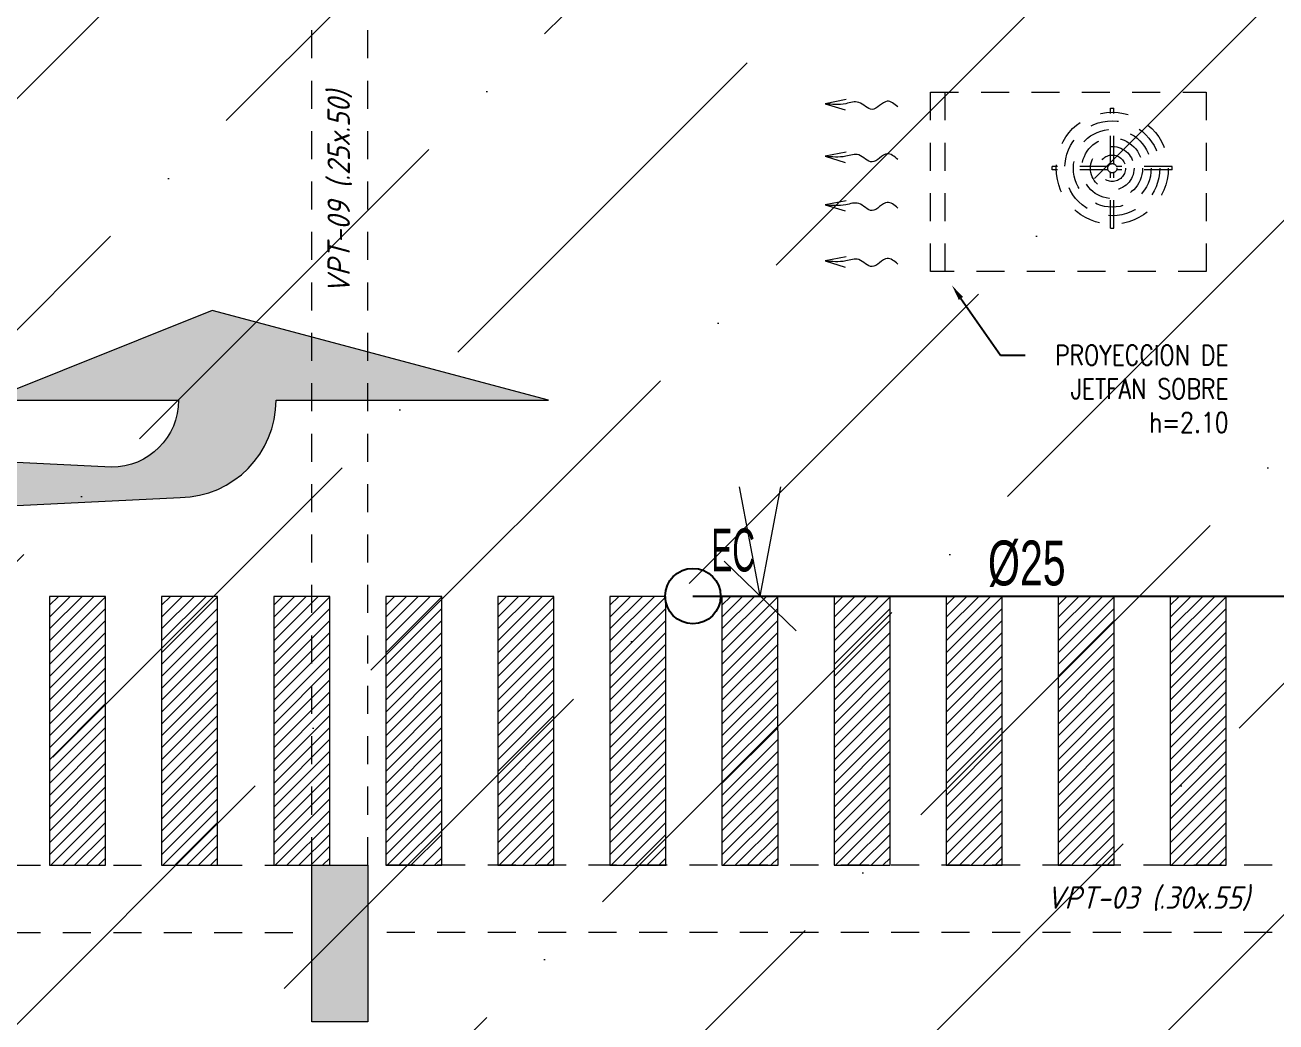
# Model space of a CAD drawing. Header units: millimetres. Extents: x 2085 to 2829, y 1352 to 1631.
# Drawn here: x 2223.53 to 2229.11, y 1447.39 to 1451.84 of the extents above; entities that cross this region are included whole.
import ezdxf
from ezdxf import colors
from ezdxf.entities.mleader import LeaderData, LeaderLine
from ezdxf.enums import TextEntityAlignment as Align
from ezdxf.math import Vec2, Vec3

# ---------------------------------------------------------------- set-up
doc = ezdxf.new("R2010")
doc.units = ezdxf.units.MM
doc.linetypes.add('HIDDEN', pattern=[0.375, 0.25, -0.125])
doc.linetypes.add('HIDDEN2', pattern=[0.1875, 0.125, -0.0625])
doc.layers.get('0').update_dxf_attribs({"color": 251, "lineweight": 9})
for name, color, linetype, lineweight in [('000 SOS 911 - ACCESORIOS ACI', 3, 'Continuous', 20), ('000 SOS 911 ROCIADORES', 5, 'Continuous', 25), ('000 SOS 911 TEXTOS ACI', 7, 'Continuous', 9), ('000 SOS 911 TUBERIA ACI', 3, 'Continuous', 25), ('A-ESTRUCTURA-HATCH', 251, 'Continuous', 13), ('A-ESTRUCTURA-PLACAS', 251, 'Continuous', 13), ('A-ESTRUCTURA-VIGAS', 251, 'HIDDEN2', 13), ('A-MUROS', 251, 'Continuous', 9), ('A-TEXTO-INDICACIONES', 251, 'Continuous', 13), ('A_30_Extractores', 251, 'Continuous', 13), ('CIRCULACION PEATONAL', 251, 'Continuous', 13), ('L-06_EQ-FIN-CONT', 251, 'Continuous', 13), ('L3 Equipos y Ductos', 251, 'Continuous', 13), ('L4 Linea mediana', 251, 'Continuous', 13), ('L5 Linea mediana segmentada', 251, 'HIDDEN2', 13), ('L6 Linea fina', 251, 'Continuous', 13)]:
    doc.layers.add(name, color=color, linetype=linetype, lineweight=lineweight)
doc.layers.add('A_50_Vigas Chata', color=251, linetype='HIDDEN', lineweight=13, plot=False)
doc.styles.add('APPIA -TEXTOS-GENERALES', font='isocp.shx', dxfattribs={"oblique": 15})
doc.styles.add('PIPE', font='ARIALN.TTF', dxfattribs={"width": 0.8})
doc.styles.add('TXT_COTAS', font='romans.shx', dxfattribs={"width": 0.8})

# ---------------------------------------------------------------- blocks, each defined once
blk = doc.blocks.new('EST P2')
at = {"layer": 'A-ESTRUCTURA-HATCH'}
h = blk.add_hatch(color=256, dxfattribs=at)
h.dxf.hatch_style = 1
h.paths.add_polyline_path([(-3.55999973451253, -6.150002356618643), (-3.30999973451253, -6.150002356618643), (-3.30999973451253, -6.850002356804907), (-3.55999973451253, -6.850002356804907)])
h.paths.add_polyline_path([(-3.55999973451253, 0.5499976426362991), (-3.30999973451253, 0.5499976426362991), (-3.30999973451253, -0.1500023566186428), (-3.55999973451253, -0.1500023566186428)])
h.paths.add_polyline_path([(-3.859999734500889, -6.150002356618643), (-3.609999734500889, -6.150002356618643), (-3.609999734500889, -6.850002356804907), (-3.859999734500889, -6.850002356804907)])
h.paths.add_polyline_path([(-3.859999734500889, 0.5499976426362991), (-3.609999734500889, 0.5499976426362991), (-3.609999734500889, -0.1500023566186428), (-3.859999734500889, -0.1500023566186428)])
h.paths.add_polyline_path([(-11.06999967287993, -6.150002356618643), (-10.81999967287993, -6.150002356618643), (-10.81999967287993, -6.850002356804907), (-11.06999967287993, -6.850002356804907)])
h.paths.add_polyline_path([(-11.06999967287993, 0.5499976426362991), (-10.81999967287993, 0.5499976426362991), (-10.81999967287993, -0.1500023566186428), (-11.06999967287993, -0.1500023566186428)])
h.paths.add_polyline_path([(-18.27999961125897, -6.150002076290548), (-18.02999961125897, -6.150002076290548), (-18.02999961125897, -6.850002076476812), (-18.27999961125897, -6.850002076476812)])
h.paths.add_polyline_path([(-18.27999961125897, 0.5499979238957167), (-18.02999961125897, 0.5499979238957167), (-18.02999961125897, -0.1500020762905478), (-18.27999961125897, -0.1500020762905478)])
h.paths.add_polyline_path([(-25.48999954963801, -6.150002356618643), (-25.23999954963801, -6.150002356618643), (-25.23999954963801, -6.850002356804907), (-25.48999954963801, -6.850002356804907)])
h.paths.add_polyline_path([(-25.48999954963801, 0.5499976426362991), (-25.23999954963801, 0.5499976426362991), (-25.23999954963801, -0.1500023566186428), (-25.48999954963801, -0.1500023566186428)])
h.paths.add_polyline_path([(-32.69999948801706, -6.150002356618643), (-32.44999948801706, -6.150002356618643), (-32.44999948801706, -6.850002356804907), (-32.69999948801706, -6.850002356804907)])
h.paths.add_polyline_path([(-32.69999948801706, 0.5499976426362991), (-32.44999948801706, 0.5499976426362991), (-32.44999948801706, -0.1500023566186428), (-32.69999948801706, -0.1500023566186428)])
h.paths.add_polyline_path([(-39.90999879219453, -6.150002076290548), (-39.65999879219453, -6.150002076290548), (-39.65999879219453, -6.850002076476812), (-39.90999879219453, -6.850002076476812)])
h.paths.add_polyline_path([(-39.90999879219453, 0.5499979238957167), (-39.65999879219453, 0.5499979238957167), (-39.65999879219453, -0.1500020762905478), (-39.90999879219453, -0.1500020762905478)])
h.paths.add_polyline_path([(3.650000203866512, -6.150002076290548), (3.900000203866512, -6.150002076290548), (3.900000203866512, -6.850002076476812), (3.650000203866512, -6.850002076476812)])
h.paths.add_polyline_path([(3.62641554325819, 0.5499979238957167), (3.900000203866512, 0.5499979238957167), (3.900000203866512, -0.1500020762905478), (3.62641554325819, -0.1500020762905478)])
h.paths.add_polyline_path([(42.79000006325077, -6.150002055801451), (43.04000006325077, -6.150002055801451), (43.04000006325077, -6.850002055987716), (42.79000006325077, -6.850002055987716)])
h.paths.add_polyline_path([(42.79000006325077, 0.5499979434534907), (43.04000006325077, 0.5499979434534907), (43.04000006325077, -0.1500020558014512), (42.79000006325077, -0.1500020558014512)])
h.paths.add_polyline_path([(35.58000006328803, -6.150002076290548), (35.83000006328803, -6.150002076290548), (35.83000006328803, -6.850002076476812), (35.58000006328803, -6.850002076476812)])
h.paths.add_polyline_path([(35.58000006328803, 0.5499979238957167), (35.83000006328803, 0.5499979238957167), (35.83000006328803, -0.1500020762905478), (35.58000006328803, -0.1500020762905478)])
h.paths.add_polyline_path([(35.28000006329967, -6.150002076290548), (35.53000006329967, -6.150002076290548), (35.53000006329967, -6.850002076476812), (35.28000006329967, -6.850002076476812)])
h.paths.add_polyline_path([(35.28000006329967, 0.5499979238957167), (35.53000006329967, 0.5499979238957167), (35.53000006329967, -0.1500020762905478), (35.28000006329967, -0.1500020762905478)])
h.paths.add_polyline_path([(30.2800000719435, -6.150002076290548), (30.5300000719435, -6.150002076290548), (30.5300000719435, -6.850002076476812), (30.2800000719435, -6.850002076476812)])
h.paths.add_polyline_path([(30.2800000719435, 0.5499979238957167), (30.5300000719435, 0.5499979238957167), (30.5300000719435, -0.1500020762905478), (30.2800000719435, -0.1500020762905478)])
h.paths.add_polyline_path([(23.07000007198076, -6.150002076290548), (23.32000007198076, -6.150002076290548), (23.32000007198076, -6.850002076476812), (23.07000007198076, -6.850002076476812)])
h.paths.add_polyline_path([(23.07000007198076, 0.5499979238957167), (23.32000007198076, 0.5499979238957167), (23.32000007198076, -0.1500020762905478), (23.07000007198076, -0.1500020762905478)])
h.paths.add_polyline_path([(18.0700000806246, -6.150002055801451), (18.3200000806246, -6.150002055801451), (18.3200000806246, -6.850002055987716), (18.0700000806246, -6.850002055987716)])
h.paths.add_polyline_path([(18.0700000806246, 0.5499979434534907), (18.3200000806246, 0.5499979434534907), (18.3200000806246, -0.1500020558014512), (18.0700000806246, -0.1500020558014512)])
h.paths.add_polyline_path([(10.86000014224555, -6.150002076290548), (11.11000014224555, -6.150002076290548), (11.11000014224555, -6.850002076476812), (10.86000014224555, -6.850002076476812)])
h.paths.add_polyline_path([(10.86000014224555, 0.5499979238957167), (11.11000014224555, 0.5499979238957167), (11.11000014224555, -0.1500020762905478), (10.86000014224555, -0.1500020762905478)])
h.paths.add_polyline_path([(71.63000006310176, -6.150002165697515), (71.88000006310176, -6.150002165697515), (71.88000006310176, -6.85000216588378), (71.63000006310176, -6.85000216588378)])
h.paths.add_polyline_path([(64.42000006313901, -6.150002076290548), (64.67000006313901, -6.150002076290548), (64.67000006313901, -6.850002076476812), (64.42000006313901, -6.850002076476812)])
h.paths.add_polyline_path([(57.21000006317627, -6.150002076290548), (57.46000006317627, -6.150002076290548), (57.46000006317627, -6.850002076476812), (57.21000006317627, -6.850002076476812)])
h.paths.add_polyline_path([(50.00000006321352, -6.150002076290548), (50.25000006321352, -6.150002076290548), (50.25000006321352, -6.850002076476812), (50.00000006321352, -6.850002076476812)])
at = {"layer": 'A-ESTRUCTURA-PLACAS'}
blk.add_lwpolyline([(64.42000006313901, -6.150002076290548), (64.67000006313901, -6.150002076290548), (64.67000006313901, -6.850002076476812), (64.42000006313901, -6.850002076476812)], close=True, dxfattribs=at)
at = {"layer": 'A-ESTRUCTURA-VIGAS'}
for points in [[(64.42000006313901, -6.150002076290548), (64.42000006313901, -0.1500020762905478)], [(64.67000006313901, -6.150002076290548), (64.67000006313901, -0.1500020762905478)], [(57.46000006317627, -6.150002076290548), (64.42000006313901, -6.150002076290548)], [(71.63000006310176, -6.150002076290548), (64.67000006313901, -6.150002076290548)], [(57.46000006317627, -6.450002076104283), (64.42000006313901, -6.450002076104283)], [(71.63000006310176, -6.450002076104283), (64.67000006313901, -6.450002076104283)]]:
    blk.add_lwpolyline(points, dxfattribs=at)
at = {"layer": 'A_50_Vigas Chata', "insert": (64.54499591689796, -3.149795335508315), "char_height": 0.1, "attachment_point": 5, "rotation": 90, "style": 'APPIA -TEXTOS-GENERALES'}
blk.add_mtext('VPT-09 (.25x.50)', dxfattribs=at)
at = {"layer": 'A_50_Vigas Chata', "insert": (68.14999592368736, -6.299795660726204), "char_height": 0.1, "attachment_point": 5, "style": 'APPIA -TEXTOS-GENERALES'}
blk.add_mtext('VPT-03 (.30x.55)', dxfattribs=at)
blk = doc.blocks.new('*U112')
at = {"layer": 'CIRCULACION PEATONAL'}
h = blk.add_hatch(dxfattribs=at)
h.set_pattern_fill('ANSI31', color=256, scale=0.3)
h.set_pattern_definition([(45, (1.750367842354219, 0), (-0.02651650429449553, 0.02651650429449553), [])])
h.paths.add_polyline_path([(2.047366725835357, 0.2275326177477837), (1.797366725893565, 0.2275326177477837), (1.797366725893565, -0.9724673796445131), (2.047366725835357, -0.9724673796445131)])
h = blk.add_hatch(dxfattribs=at)
h.set_pattern_fill('ANSI31', color=256, scale=0.3)
h.set_pattern_definition([(45, (2.250367842354219, 0), (-0.02651650429449553, 0.02651650429449553), [])])
h.paths.add_polyline_path([(2.547366725835357, 0.2275326177477837), (2.297366725893565, 0.2275326177477837), (2.297366725893565, -0.9724673796445131), (2.547366725835357, -0.9724673796445131)])
h = blk.add_hatch(dxfattribs=at)
h.set_pattern_fill('ANSI31', color=256, scale=0.3)
h.set_pattern_definition([(45, (2.750367842354219, 0), (-0.02651650429449553, 0.02651650429449553), [])])
h.paths.add_polyline_path([(3.047366725835357, 0.2275326177477837), (2.797366725893565, 0.2275326177477837), (2.797366725893565, -0.9724673796445131), (3.047366725835357, -0.9724673796445131)])
h = blk.add_hatch(dxfattribs=at)
h.set_pattern_fill('ANSI31', color=256, scale=0.3)
h.set_pattern_definition([(45, (3.250367842354219, 0), (-0.02651650429449553, 0.02651650429449553), [])])
h.paths.add_polyline_path([(3.547366725835357, 0.2275326177477837), (3.297366725893564, 0.2275326177477837), (3.297366725893564, -0.9724673796445131), (3.547366725835357, -0.9724673796445131)])
h = blk.add_hatch(dxfattribs=at)
h.set_pattern_fill('ANSI31', color=256, scale=0.3)
h.set_pattern_definition([(45, (3.750367842354219, 0), (-0.02651650429449553, 0.02651650429449553), [])])
h.paths.add_polyline_path([(4.047366725835357, 0.2275326177477837), (3.797366725893564, 0.2275326177477837), (3.797366725893564, -0.9724673796445131), (4.047366725835357, -0.9724673796445131)])
h = blk.add_hatch(dxfattribs=at)
h.set_pattern_fill('ANSI31', color=256, scale=0.3)
h.set_pattern_definition([(45, (4.250367842354219, 0), (-0.02651650429449553, 0.02651650429449553), [])])
h.paths.add_polyline_path([(4.547366725835357, 0.2275326177477837), (4.297366725893564, 0.2275326177477837), (4.297366725893564, -0.9724673796445131), (4.547366725835357, -0.9724673796445131)])
h = blk.add_hatch(dxfattribs=at)
h.set_pattern_fill('ANSI31', color=256, scale=0.3)
h.set_pattern_definition([(45, (4.750367842354219, 0), (-0.02651650429449553, 0.02651650429449553), [])])
h.paths.add_polyline_path([(5.047366725835357, 0.2275326177477837), (4.797366725893564, 0.2275326177477837), (4.797366725893564, -0.9724673796445131), (5.047366725835357, -0.9724673796445131)])
h = blk.add_hatch(dxfattribs=at)
h.set_pattern_fill('ANSI31', color=256, scale=0.3)
h.set_pattern_definition([(45, (5.250367842354219, 0), (-0.02651650429449553, 0.02651650429449553), [])])
h.paths.add_polyline_path([(5.547366725835357, 0.2275326177477837), (5.297366725893564, 0.2275326177477837), (5.297366725893564, -0.9724673796445131), (5.547366725835357, -0.9724673796445131)])
h = blk.add_hatch(dxfattribs=at)
h.set_pattern_fill('ANSI31', color=256, scale=0.3)
h.set_pattern_definition([(45, (5.750367842354219, 0), (-0.02651650429449553, 0.02651650429449553), [])])
h.paths.add_polyline_path([(6.047366725835357, 0.2275326177477837), (5.797366725893564, 0.2275326177477837), (5.797366725893564, -0.9724673796445131), (6.047366725835357, -0.9724673796445131)])
h = blk.add_hatch(dxfattribs=at)
h.set_pattern_fill('ANSI31', color=256, scale=0.3)
h.set_pattern_definition([(45, (6.250367842354219, 0), (-0.02651650429449553, 0.02651650429449553), [])])
h.paths.add_polyline_path([(6.547366725835357, 0.2275326177477837), (6.297366725893564, 0.2275326177477837), (6.297366725893564, -0.9724673796445131), (6.547366725835357, -0.9724673796445131)])
h = blk.add_hatch(dxfattribs=at)
h.set_pattern_fill('ANSI31', color=256, scale=0.3)
h.set_pattern_definition([(45, (6.750367842354219, 0), (-0.02651650429449553, 0.02651650429449553), [])])
h.paths.add_polyline_path([(7.047366725835357, 0.2275326177477837), (6.797366725893564, 0.2275326177477837), (6.797366725893564, -0.9724673796445131), (7.047366725835357, -0.9724673796445131)])
for points in [[(1.797366725893565, -0.9724673796445131), (2.047366725835357, -0.9724673796445131), (2.047366725835357, 0.2275326177477837), (1.797366725893565, 0.2275326177477837)], [(2.297366725893565, -0.9724673796445131), (2.547366725835357, -0.9724673796445131), (2.547366725835357, 0.2275326177477837), (2.297366725893565, 0.2275326177477837)], [(2.797366725893565, -0.9724673796445131), (3.047366725835357, -0.9724673796445131), (3.047366725835357, 0.2275326177477837), (2.797366725893565, 0.2275326177477837)], [(3.297366725893564, -0.9724673796445131), (3.547366725835357, -0.9724673796445131), (3.547366725835357, 0.2275326177477837), (3.297366725893564, 0.2275326177477837)], [(3.797366725893564, -0.9724673796445131), (4.047366725835357, -0.9724673796445131), (4.047366725835357, 0.2275326177477837), (3.797366725893564, 0.2275326177477837)], [(4.297366725893564, -0.9724673796445131), (4.547366725835357, -0.9724673796445131), (4.547366725835357, 0.2275326177477837), (4.297366725893564, 0.2275326177477837)], [(4.797366725893564, -0.9724673796445131), (5.047366725835357, -0.9724673796445131), (5.047366725835357, 0.2275326177477837), (4.797366725893564, 0.2275326177477837)], [(5.297366725893564, -0.9724673796445131), (5.547366725835357, -0.9724673796445131), (5.547366725835357, 0.2275326177477837), (5.297366725893564, 0.2275326177477837)], [(5.797366725893564, -0.9724673796445131), (6.047366725835357, -0.9724673796445131), (6.047366725835357, 0.2275326177477837), (5.797366725893564, 0.2275326177477837)], [(6.297366725893564, -0.9724673796445131), (6.547366725835357, -0.9724673796445131), (6.547366725835357, 0.2275326177477837), (6.297366725893564, 0.2275326177477837)], [(6.797366725893564, -0.9724673796445131), (7.047366725835357, -0.9724673796445131), (7.047366725835357, 0.2275326177477837), (6.797366725893564, 0.2275326177477837)]]:
    blk.add_lwpolyline(points, close=True, dxfattribs=at)
blk = doc.blocks.new('PO_GUARDIA CIVIL ESQ FAISANES_PLANTAS_Sotanos_REVA_2022.01.24 - copia$0$XREF_SOTANOS - ETAPA 1-2020.06.26$0$fiz')
blk.add_hatch(color=8).paths.add_polyline_path([(-0.08750000000009095, -1.214999999999918), (-0.08750000000009095, -0.01072660652607738), (-0.09036042840693881, -0.01072660652619106), (-0.4875000000004093, -1.499999999999886), (-0.08750000000009095, -2.500000000000455), (-0.08750000000009095, -1.649999999999977, -0.4142135623725402), (0.2124999999998636, -1.949999999999363), (0.08749999999986358, -4.5), (0.4874999999999545, -4.500000000000114), (0.3474400177760799, -1.642776362636369, 0.4093578580107696)])
blk.add_lwpolyline([(0.3474400177760799, -1.642776362636369, 0.4093578580107321), (-0.08750000000009095, -1.214999999999918), (-0.08750000000009095, 0), (-0.4875000000001819, -1.5), (-0.08750000000009095, -2.5), (-0.08750000000009095, -1.649999999999977, -0.4142135623730951), (0.2124999999998636, -1.949999999999932), (0.08749999999986358, -4.5), (0.4874999999999545, -4.5)], format="xyb", close=True)
blk = doc.blocks.new('FLUJO')
at = {"layer": 'L-06_EQ-FIN-CONT'}
for p, q in [((0.4621515918170191, -0.0199558832723597), (0.3349968994325536, 0.0187826872744381)), ((0.3301167979507227, -0.0465621813489179), (0.4621515918170191, -0.0199558832723597))]:
    blk.add_line(p, q, dxfattribs=at)
blk.add_spline([(0, 0), (0.0671494972461915, -0.0360350459566234), (0.1641432315186648, 0.0161536411330872), (0.2486711724232009, -0.0289091984718653), (0.3321970029378463, -0.0205123859823289), (0.4621515918170191, -0.0199558832723597)], degree=3, dxfattribs=at)
blk = doc.blocks.new('JFC-01')
at = {"layer": 'L3 Equipos y Ductos', "linetype": 'HIDDEN2'}
for p, q in [((-1.230000000010477, -0.400000000372529), (-1.230000000010477, 0.400000000372529)), ((-1.230000000010477, 0.400000000372529), (0, 0.400000000372529)), ((0, 0.400000000372529), (0, -0.400000000372529)), ((0, -0.400000000372529), (-1.230000000010477, -0.400000000372529))]:
    blk.add_line(p, q, dxfattribs=at)
at = {"layer": 'L4 Linea mediana', "linetype": 'HIDDEN2'}
for radius in [0.25, 0.2117652105519916, 0.1735304211039929, 0.1352956316559942, 0.0970608422079956, 0.0588260527599969, 0.0205912633119843]:
    blk.add_circle((-0.4193250492680818, 0.06099237594753504), radius, dxfattribs=at)
at = {"layer": 'L5 Linea mediana segmentada', "linetype": 'HIDDEN2'}
blk.add_line((-1.164318351511611, -0.400000000372529), (-1.164318351511611, 0.400000000372529), dxfattribs=at)
at = {"layer": 'L6 Linea fina', "linetype": 'HIDDEN2'}
for p, q in [((-0.4269312876276672, 0.0801272988319397), (-0.4269312876276672, 0.3284938875585794)), ((-0.4269312876276672, 0.3284938875585794), (-0.4117188109084964, 0.3284938875585794)), ((-0.4117188109084964, 0.0801272988319397), (-0.4117188109084964, 0.3284938875585794)), ((-0.4384599718614481, 0.0685986140742898), (-0.6868265611701645, 0.0685986140742898)), ((-0.6868265611701645, 0.05338613782078028), (-0.6868265611701645, 0.0685986140742898)), ((-0.1518235373951029, 0.0685986140742898), (-0.4001901266747154, 0.0685986140742898)), ((-0.1518235373951029, 0.05338613782078028), (-0.1518235373951029, 0.0685986140742898)), ((-0.4384599718614481, 0.05338613782078028), (-0.6868265611701645, 0.05338613782078028)), ((-0.4269312876276672, -0.2065091356635094), (-0.4269312876276672, 0.04185745306313038)), ((-0.4117188109084964, -0.2065091356635094), (-0.4117188109084964, 0.04185745306313038)), ((-0.1518235373951029, 0.05338613782078028), (-0.4001901266747154, 0.05338613782078028)), ((-0.4269312876276672, -0.2065091356635094), (-0.4117188109084964, -0.2065091356635094))]:
    blk.add_line(p, q, dxfattribs=at)
at = {"layer": 'L6 Linea fina', "xscale": 0.7, "yscale": 0.7, "zscale": 0.7, "rotation": 180}
for p in [(-1.376131832890678, 0.3346201349049807), (-1.376131832890678, 0.1001850022003055), (-1.376131832890678, -0.1165927918627858), (-1.376131832890678, -0.3667837046086788)]:
    blk.add_blockref('FLUJO', p, dxfattribs=at)

msp = doc.modelspace()

# ---------------------------------------------------------------- hatches: boundary and pattern name
h = msp.add_hatch()
h.set_pattern_fill('ANSI36', color=4, scale=0.23)
h.set_pattern_definition([(45, (-12.33495119971076, -79.99999862214872), (0.3872735452211073, 1.42000299914406), [1.825625, -0.365125, 0, -0.365125])])
h.paths.add_polyline_path([(2232.270570671834, 1459.287876240417), (2183.58556606099, 1459.287876240417), (2183.58556606099, 1442.83781720221), (2232.270570671834, 1442.83781720221)])

# ---------------------------------------------------------------- linework, layer by layer
at = {"layer": '000 SOS 911 - ACCESORIOS ACI', "color": 8}
for p, q in [((2226.810555296626, 1449.287803263589), (2226.718352784603, 1449.775103912874)), ((2226.810555296917, 1449.287803263589), (2226.902757808941, 1449.775103912874)), ((2226.970726778933, 1449.132354208454), (2226.650383814906, 1449.443252318724))]:
    msp.add_line(p, q, dxfattribs=at)
at = {"layer": '000 SOS 911 ROCIADORES', "color": 8}
msp.add_circle((2226.510556126553, 1449.287803264072), 0.123825, dxfattribs=at)
msp.add_circle((2226.510556126553, 1449.287803264072), 0.123825, dxfattribs=at)
at = {"layer": '000 SOS 911 TUBERIA ACI', "color": 8}
msp.add_lwpolyline([(2226.510556126539, 1449.287803263589), (2230.810556126527, 1449.287803263589)], dxfattribs=at)
at = {"layer": 'A-MUROS', "color": 8}
msp.add_lwpolyline([(2224.810169146738, 1448.087504701589), (2225.060169146738, 1448.087504701589), (2225.060169146738, 1447.387504701403), (2224.810169146738, 1447.387504701403)], close=True, dxfattribs=at)

# ---------------------------------------------------------------- block references
msp.add_blockref('EST P2', (2160.390169088372, 1454.237506751802))
at = {"color": 8, "transparency": 33554483, "rotation": 270}
msp.add_blockref('PO_GUARDIA CIVIL ESQ FAISANES_PLANTAS_Sotanos_REVA_2022.01.24 - copia$0$XREF_SOTANOS - ETAPA 1-2020.06.26$0$fiz', (2225.866144564606, 1450.075004680913), dxfattribs=at)
at = {"rotation": 180.0005141974605}
msp.add_blockref('*U112', (2230.68754460397, 1448.314182924938), dxfattribs=at)
at = {"layer": 'A_30_Extractores', "color": 8}
msp.add_blockref('JFC-01', (2228.800870117695, 1451.135821599413, 1.587032531007155e-07), dxfattribs=at)

# ---------------------------------------------------------------- texts
at = {"layer": '000 SOS 911 ROCIADORES', "color": 8, "style": 'PIPE', "width": 0.6412731162845706}
msp.add_text('EC', height=0.1910041587901658, dxfattribs=at).set_placement((2226.59261356149, 1449.397878622373), (2226.787454598686, 1449.397878622373), align=Align.FIT)
msp.add_text('EC', height=0.1910041587901658, dxfattribs=at).set_placement((2226.59261356149, 1449.397878622373), (2226.787454598686, 1449.397878622373), align=Align.FIT)
at = {"layer": '000 SOS 911 TEXTOS ACI', "color": 8, "insert": (2227.826926903048, 1449.535588617013, 5.392937886468412e-05), "char_height": 0.2, "attachment_point": 1, "style": 'PIPE'}
msp.add_mtext_dynamic_manual_height_columns('%%C25', width=0.5509952521812136, gutter_width=1.915236644519431, heights=[0.01236307456032318], dxfattribs=at)

# ---------------------------------------------------------------- leaders
at = {"layer": 'A-TEXTO-INDICACIONES', "color": 8}
ml = msp.add_multileader_mtext('Standard', dxfattribs=at)
ml.set_content('PROYECCION DE JETFAN SOBRE h=2.10', color=8, style='TXT_COTAS')
ml.set_leader_properties(color=7)
ml.build(insert=Vec2(0, 0))
ml.multileader.update_dxf_attribs({"dogleg_length": 0.1104934798556762, "arrow_head_size": 0.07})
ctx = ml.context
ctx.base_point, ctx.char_height, ctx.arrow_head_size, ctx.landing_gap_size, ctx.plane_origin = Vec3(2227.993013128345, 1450.362754329008), 0.09, 0.07, 0.05, Vec3(2228.417072426025, 1449.577244215545)
ctx.text_align_type = 2
notes = []
notes.append((ctx, [(0, (1, 1, 0), (2227.88251964849, 1450.362754329008), (1, 0), 0.1104934798556762, [(0, [(2227.666361160248, 1450.673531778988)], 0, [])])]))
ctx.mtext.insert, ctx.mtext.width, ctx.mtext.alignment, ctx.mtext.flow_direction = Vec3(2228.900155985458, 1450.407754328933), 1.012012492574286, 3, 5
for ctx, leaders in notes:
    for number, flags, end, landing, length, lines in leaders:
        leader = LeaderData()
        leader.index, (leader.has_last_leader_line, leader.has_dogleg_vector, leader.attachment_direction) = number, flags
        leader.last_leader_point, leader.dogleg_vector, leader.dogleg_length = Vec3(end), Vec3(landing), length
        for number, points, colour, breaks in lines:
            line = LeaderLine()
            line.index, line.vertices, line.color, line.breaks = number, Vec3.list(points), colors.encode_raw_color(colour), breaks
            leader.lines.append(line)
        ctx.leaders.append(leader)

doc.saveas('drawing.dxf')
